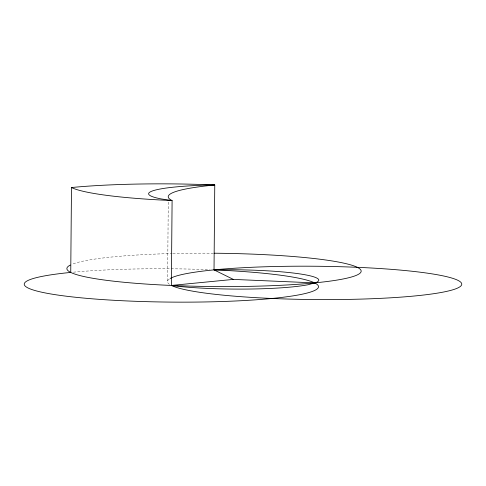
<?xml version="1.0" encoding="UTF-8"?>
<svg xmlns="http://www.w3.org/2000/svg" width="486" height="486" viewBox="0 0 486 486"><rect width="100%" height="100%" fill="white"/><g stroke="black" fill="none" stroke-linecap="round" stroke-linejoin="round"><path stroke-width="0.36" stroke-dasharray="2.43 1.82" d="M167.579 281.084L168.284 200.742M73.429 272.172A147.143 16.658 0.5 0 1 209.618 269.694M169.486 284.365A147.143 16.658 0.5 0 1 169.462 278.934M73.21 263.831A147.143 16.658 0.5 0 1 172.08 253.546M172.846 253.528A147.143 16.658 0.5 0 1 213.542 253.212"/><path stroke-width="0.73" d="M71.485 187.535L70.743 272.427A147.143 16.658 0.5 0 0 83.106 298.015A147.143 16.658 0.5 0 0 302.626 294.103A147.143 16.658 0.5 0 0 214.022 269.87L214.763 184.978L210.031 185.02A85.445 9.671 0.5 0 0 161.115 198.914L172.099 200.554A147.143 16.658 0.5 0 1 214.763 184.978A147.143 16.658 0.5 0 0 71.485 187.535A147.143 16.658 0.5 0 0 172.099 200.554L171.358 285.446L174.365 285.896A85.445 9.671 0.5 0 0 308.318 284.687L316.368 282.402A85.445 9.671 0.5 0 0 231.33 269.718L214.022 269.87L233.341 279.401L314.642 282.895M233.341 279.401L171.358 285.446A147.143 16.658 0.5 0 0 399.328 297.244A147.143 16.658 0.5 0 0 394.48 269.59A147.143 16.658 0.5 0 0 170.143 278.508M214.296 253.218A147.143 16.658 0.5 0 1 360.77 272.354A147.143 16.658 0.5 0 1 192.827 286.175A147.143 16.658 0.5 0 1 70.306 265.064"/></g></svg>
